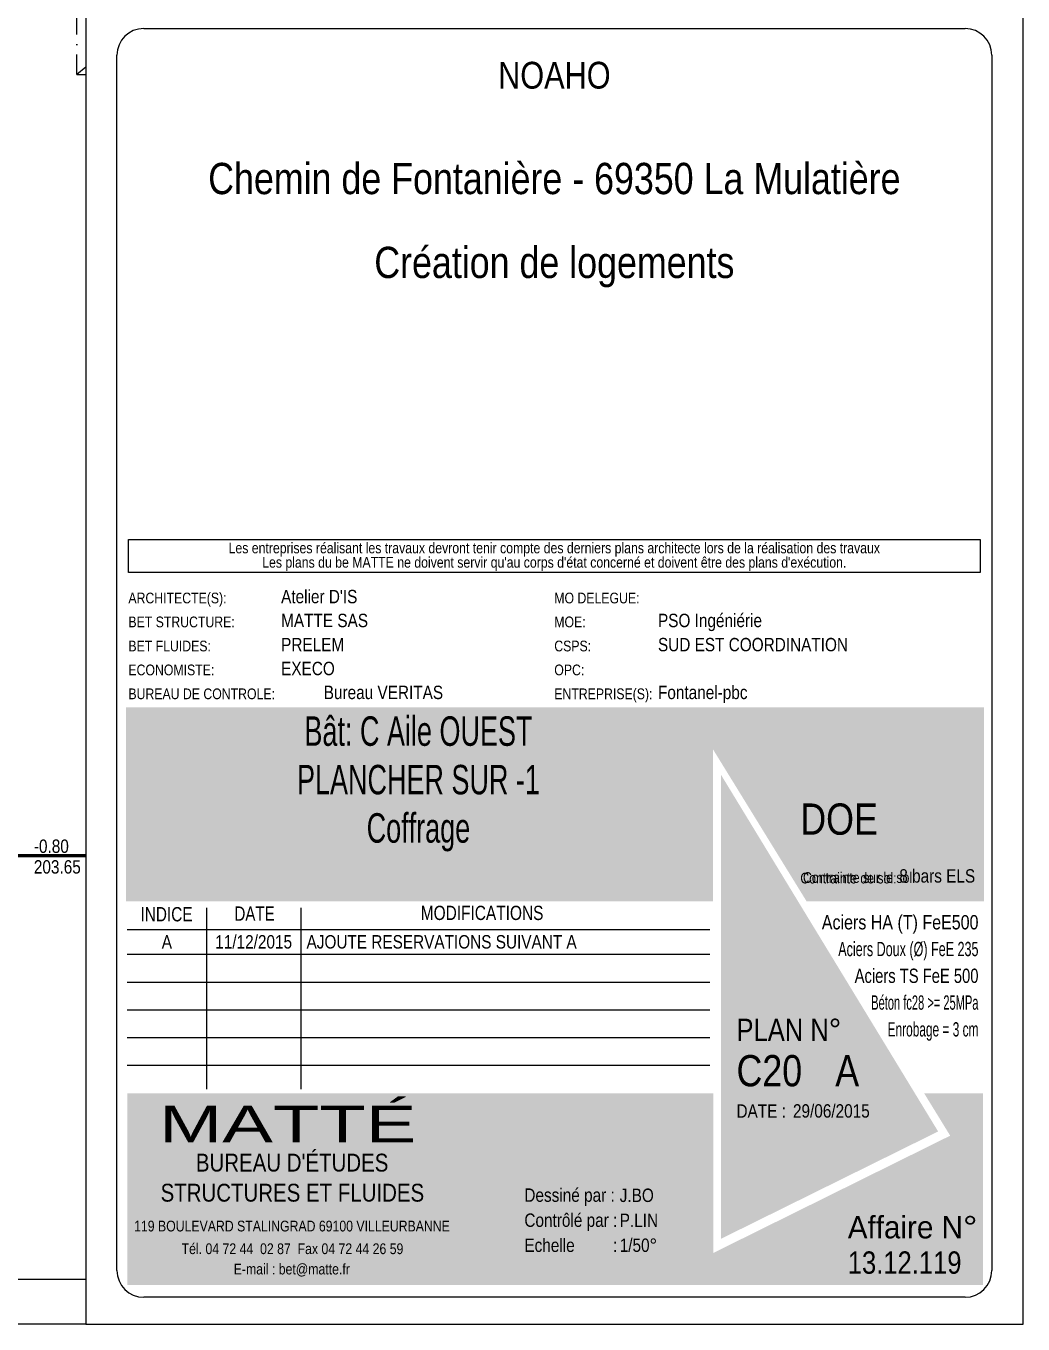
# Model space of a CAD drawing. Header units: centimetres. Extents: x 38820 to 82487, y -36363 to -12804.
# Drawn here: x 51772 to 52889, y -26723 to -25268 of the extents above; entities that cross this region are included whole.
import ezdxf
from ezdxf.enums import TextEntityAlignment as Align

# ---------------------------------------------------------------- set-up
doc = ezdxf.new("R2010")
doc.units = ezdxf.units.CM
doc.header["$LTSCALE"] = 0.5
doc.linetypes.add('TIRETPT2', pattern=[12.7, 6.35, -3.175, 0, -3.175])
for name, color, linetype in [('01-cartouche', 7, 'CONTINUOUS'), ('01-cartouche-cage A', 7, 'CONTINUOUS'), ('01_Cad_2', 5, 'CONTINUOUS'), ('01_linteaux', 2, 'CONTINUOUS'), ('01_texte', 230, 'CONTINUOUS')]:
    doc.layers.add(name, color=color, linetype=linetype)
doc.layers.add('01_murs_coup', color=5, linetype='CONTINUOUS', lineweight=60)
doc.styles.add('Arial Narrow', font='ARIALN.TTF')
doc.styles.add('cartouche', font='ARIALN.TTF', dxfattribs={"width": 0.01})
doc.styles.add('stylemattecart', font='ARIALN.TTF')

# ---------------------------------------------------------------- blocks, each defined once
blk = doc.blocks.new('cartstruc')
at = {"layer": '01-cartouche-cage A', "linetype": 'Continuous'}
h = blk.add_hatch(color=9, dxfattribs=at)
h.dxf.hatch_style = 2
h.paths.add_polyline_path([(-43.6, 691.3), (-1004.8, 691.3), (-1004.8, 473.8), (-347.3, 473.8), (-347.3, 644.1), (-242.5, 473.8), (-43.6, 473.8)])
h.paths.add_polyline_path([(-951, 670.1), (-407.9, 670.1), (-407.9, 498.5), (-951, 498.5)], flags=24)
h.paths.add_polyline_path([(-223.9, 590.8), (-105, 590.8), (-105, 608.8), (-223.9, 608.8)], flags=24)
h.paths.add_polyline_path([(-224.7, 609.7), (-105.7, 609.7), (-105.7, 627.7), (-224.7, 627.7)], flags=24)
h.paths.add_polyline_path([(-226.3, 624.9), (-64.8, 624.9), (-64.8, 652.4), (-226.3, 652.4)], flags=24)
h.paths.add_polyline_path([(-226.3, 646.9), (-85, 646.9), (-85, 674.3), (-226.3, 674.3)], flags=24)
h = blk.add_hatch(color=1, dxfattribs=at)
h.dxf.hatch_style = 2
h.paths.add_polyline_path([(-338.4, 615.7), (-338.4, 95.5), (-95.1, 215.8)])
h.paths.add_polyline_path([(-318.9, 264.4), (-190.8, 265.4), (-191.1, 303.5), (-319.2, 302.5)], flags=24)
h.paths.add_polyline_path([(-326.5, 202.5), (-70.2, 203.9), (-70.5, 265.1), (-326.9, 263.8)], flags=9)
h = blk.add_hatch(color=8, dxfattribs=at)
h.dxf.hatch_style = 2
h.paths.add_polyline_path([(-45, 258.5), (-110.7, 258.5), (-81.6, 211.1), (-347.1, 79.6), (-347.1, 258.5), (-1003.4, 258.5), (-1003.4, 43.7), (-45, 43.7)])
h.paths.add_polyline_path([(-202.1, 89.1), (-60, 89.1), (-60, 127.9), (-202.1, 127.9)], flags=24)
h.paths.add_polyline_path([(-999.3, 201), (-637.8, 201), (-637.8, 47), (-999.3, 47)], flags=24)
h.paths.add_polyline_path([(-978.3, 193.3), (-435, 193.3), (-435, 254.8), (-978.3, 254.8)], flags=24)
h.paths.add_polyline_path([(-559.9, 135.5), (-504.8, 135.5), (-504.8, 166.4), (-559.9, 166.4)], flags=24)
h.paths.add_polyline_path([(-203.2, 50.3), (-56.6, 50.3), (-56.6, 88.6), (-203.2, 88.6)], flags=24)
h.paths.add_polyline_path([(-457.1, 55), (-402.4, 55), (-402.4, 85.9), (-457.1, 85.9)], flags=24)
h.paths.add_polyline_path([(-458.8, 92.7), (-404.1, 92.7), (-404.1, 123.6), (-458.8, 123.6)], flags=24)
h.paths.add_polyline_path([(-557.8, 55.3), (-498.9, 55.3), (-498.9, 86.2), (-557.8, 86.2)], flags=24)
h.paths.add_polyline_path([(-550.6, 93.7), (-498.3, 93.7), (-498.3, 124.6), (-550.6, 124.6)], flags=24)
h.paths.add_polyline_path([(-459.9, 172.5), (-408.3, 172.5), (-408.3, 203.4), (-459.9, 203.4)], flags=24)
h.paths.add_polyline_path([(-547.6, 175), (-500.7, 175), (-500.7, 205.9), (-547.6, 205.9)], flags=24)
h.paths.add_polyline_path([(-562.3, 213.8), (-499.3, 213.8), (-499.3, 244.7), (-562.3, 244.7)], flags=8)
h.paths.add_polyline_path([(-458.6, 213), (-411.3, 213), (-411.3, 243.9), (-458.6, 243.9)], flags=24)
h.paths.add_polyline_path([(-457.7, 133.4), (-405.4, 133.4), (-405.4, 164.4), (-457.7, 164.4)], flags=24)
for p, q in [((-1050, 1485), (-1050, 0)), ((0, 0), (0, 1485)), ((-1050, 0), (0, 0))]:
    blk.add_line(p, q, dxfattribs=at)
at = {"layer": '01-cartouche-cage A', "color": 7, "linetype": 'Continuous'}
for p, q in [((-985, 1452), (-65, 1452)), ((-1015, 60), (-1015, 1422)), ((-35, 1422), (-35, 292.1)), ((-35, 292.1), (-35, 60)), ((-65, 30), (-985, 30))]:
    blk.add_line(p, q, dxfattribs=at)
at = {"layer": '01-cartouche-cage A', "color": 7}
for p, q in [((-1002.2, 879.3), (-48.1, 879.3)), ((-1002.2, 842.3), (-1002.2, 879.3)), ((-48.1, 879.3), (-48.1, 842.3)), ((-48.1, 842.3), (-1002.2, 842.3))]:
    blk.add_line(p, q, dxfattribs=at)
at = {"layer": '01-cartouche-cage A', "color": 8}
for p, q in [((-914.7, 466.6), (-914.7, 263.2)), ((-809.1, 466.6), (-809.1, 263.2)), ((-1003.6, 442.3), (-351, 442.3)), ((-1003.6, 414.4), (-351, 414.4)), ((-1003.6, 383.3), (-351, 383.3)), ((-1003.6, 352.2), (-351, 352.2)), ((-1003.6, 321.1), (-351, 321.1)), ((-1003.6, 290), (-351, 290))]:
    blk.add_line(p, q, dxfattribs=at)
at = {"layer": '01-cartouche-cage A', "color": 7, "linetype": 'Continuous'}
for centre, start, end in [((-985, 1422), 90, 180), ((-65, 1422), 0, 90), ((-985, 60), 180, 270), ((-65, 60), 270, 0)]:
    blk.add_arc(centre, 30, start, end, dxfattribs=at)
at = {"layer": '01-cartouche-cage A', "color": 7, "style": 'stylemattecart'}
for s, p in [('Les entreprises réalisant les travaux devront tenir compte des derniers plans architecte lors de la réalisation des travaux', (-525.1, 869.8)), ("Les plans du be MATTE ne doivent servir qu'au corps d'état concerné et doivent être des plans d'exécution.", (-525.1, 853.7))]:
    blk.add_text(s, height=12, dxfattribs=at).set_placement(p, align=Align.MIDDLE_CENTER)
at = {"layer": '01-cartouche-cage A', "color": 8, "style": 'cartouche'}
for s, p in [('ARCHITECTE(S):', (-1002.2, 807.7)), ('MO DELEGUE:', (-525.1, 807.7)), ('BET STRUCTURE:', (-1002.2, 780.9)), ('MOE:', (-525.1, 780.9)), ('BET FLUIDES:', (-1002.2, 753.9)), ('CSPS:', (-525.1, 753.9)), ('ECONOMISTE:', (-1002.2, 727.1)), ('OPC:', (-525.1, 727.1)), ('ENTREPRISE(S):', (-525.1, 700.3)), ('BUREAU DE CONTROLE:', (-1002.2, 700.3))]:
    blk.add_text(s, height=12, dxfattribs=at).set_placement(p)
at = {"layer": '01-cartouche-cage A', "color": 7, "style": 'stylemattecart'}
for s, height, p in [('Contrainte de sol:', 12, (-249.5, 493.8)), ('Contrainte sur le sol:', 12, (-246.5, 494.4)), ('Dessiné par :', 15, (-558.6, 137)), ('Contrôlé par :', 15, (-558.6, 108.9)), ('119 BOULEVARD STALINGRAD 69100 VILLEURBANNE', 12, (-995.8, 103.8)), ('Tél. 04 72 44  02 87  Fax 04 72 44 26 59', 12, (-942.6, 78.4)), ('Echelle         :', 15, (-558.6, 80.8)), ('E-mail : bet@matte.fr', 12, (-884.2, 55.6))]:
    blk.add_text(s, height=height, dxfattribs=at).set_placement(p)
for s, height, width, p, p2 in [('INDICE', 16, 0.941138, (-988.7, 451.3), (-930.3, 451.3)), ('DATE', 16, 0.922192, (-883.4, 452), (-838.3, 452)), ('MODIFICATIONS', 16, 0.943218, (-674.7, 452.8), (-537.3, 452.8)), ('Aciers HA (T) FeE500', 16, 0.978863, (-225.4, 442.3), (-49.9, 442.3)), ('Aciers Doux (Ø) FeE 235', 16, 0.76709, (-207, 412.3), (-49.9, 412.3)), ('Aciers TS FeE 500', 16, 0.901377, (-188.6, 382.3), (-49.9, 382.3)), ('Béton fc28 >= 25MPa', 16, 0.678142, (-170.1, 352.3), (-49.9, 352.3)), ('Enrobage = 3 cm', 16, 0.726904, (-151.7, 322.3), (-49.9, 322.3)), ('Affaire N°', 25, 1.15762, (-196.3, 96), (-51.1, 96))]:
    blk.add_text(s, height=height, dxfattribs=dict(at, width=width)).set_placement(p, p2, align=Align.FIT)
at = {"layer": '01-cartouche-cage A', "color": 255, "style": 'stylemattecart'}
for s, height, p in [('PLAN N°', 25, (-321, 317.2)), ('DATE :', 15, (-321, 231.2)), ("BUREAU D'ÉTUDES", 20, (-926.6, 170.9)), ('STRUCTURES ET FLUIDES', 20, (-966.1, 137.2))]:
    blk.add_text(s, height=height, dxfattribs=at).set_placement(p)
at = {"layer": '01-cartouche-cage A', "color": 255, "style": 'stylemattecart', "width": 1.812358}
blk.add_text('MATTÉ', height=41, dxfattribs=at).set_placement((-968, 203.6), (-679.6, 203.6), align=Align.FIT)
at = {"layer": '01-cartouche-cage A', "color": 7, "style": 'stylemattecart'}
for tag, height, p in [('NOMCLIENT', 30, (-525, 1399.6)), ('ADRESSE1CLIENT', 25, (-525, 1326.7)), ('ADRESSE2CLIENT', 25, (-525, 1283.9)), ('NOMAFFAIRE1', 45, (-525.1, 1189.8)), ('NOMAFFAIRE2', 45, (-525.1, 1110.4)), ('NOMAFFAIRE3', 45, (-525.1, 1031.7)), ('ADRESSE1AFFAIRE', 20, (-525.1, 943.3)), ('ADRESSE2AFFAIRE', 20, (-525.1, 909.2)), ('INDICE-A', 15, (-959.1, 428.4)), ('DATE-A', 15, (-861.9, 428.4)), ('INDICE-B', 15, (-959.1, 400.5)), ('DATE-B', 15, (-861.9, 400.5)), ('INDICE-C', 15, (-959.1, 369.4)), ('DATE-C', 15, (-861.9, 369.4)), ('INDICE-D', 15, (-959.1, 338.3)), ('DATE-D', 15, (-861.9, 338.3)), ('INDICE-E', 15, (-959.1, 307.2)), ('DATE-E', 15, (-861.9, 307.2)), ('INDICE-F', 15, (-959.1, 276.1)), ('DATE-F', 15, (-861.9, 276.1))]:
    blk.add_attdef(tag, text='', height=height, dxfattribs=at).set_placement(p, align=Align.MIDDLE_CENTER)
for tag, height, p in [('NOMARCHI', 15, (-831.1, 803.3)), ('MODEL', 15, (-408.9, 803.3)), ('BETSTRUCTURE', 15, (-831.1, 776.5)), ('MOE', 15, (-408.9, 776.5)), ('BETFLUIDES', 15, (-831.1, 749.5)), ('CSPS', 15, (-408.9, 749.5)), ('ECONOMISTE', 15, (-831.1, 722.7)), ('OPC', 15, (-408.9, 722.7)), ('BDC', 15, (-831.1, 695.9)), ('NOMENTREPRISE', 15, (-408.9, 695.9)), ('NUMBAT', 27, (-249.5, 614.7)), ('PHASE', 35, (-249.5, 537.9)), ('CONT-SOL', 12, (-138.6, 490.2)), ('NOMDESS', 15, (-451.8, 132.3)), ('NOMING', 15, (-451.8, 104.3)), ('ECH', 15, (-451.8, 76.3)), ('NUMAFF', 25, (-196.3, 48.9))]:
    blk.add_attdef(tag, text='', height=height, dxfattribs=at).set_placement(p, align=Align.BOTTOM_LEFT)
at = {"layer": '01-cartouche-cage A', "color": 7, "style": 'stylemattecart', "width": 0.8}
for tag, p in [('TITRTEPLAN1', (-677.3, 664.6)), ('TITRTEPLAN2', (-677.3, 610.2)), ('TITRTEPLAN3', (-677.3, 556)), ('TITRTEPLAN4', (-677.3, 501.4))]:
    blk.add_attdef(tag, text='', height=33, dxfattribs=at).set_placement(p, align=Align.MIDDLE_CENTER)
at = {"layer": '01-cartouche-cage A', "color": 7, "style": 'stylemattecart'}
for tag, p in [('MODIF-A', (-802.6, 428.4)), ('MODIF-B', (-802.6, 400.5)), ('MODIF-C', (-802.6, 369.4)), ('MODIF-D', (-802.6, 338.3)), ('MODIF-E', (-802.6, 307.2)), ('MODIF-F', (-802.6, 276.1))]:
    blk.add_attdef(tag, text='', height=15, dxfattribs=at).set_placement(p, align=Align.MIDDLE_LEFT)
at = {"layer": '01-cartouche-cage A', "color": 255, "style": 'stylemattecart'}
for tag, height, p in [('N°P', 35, (-321, 256)), ('IP', 35, (-210.3, 256)), ('DATEPLAN', 15, (-257.7, 226.8))]:
    blk.add_attdef(tag, text='', height=height, dxfattribs=at).set_placement(p, align=Align.BOTTOM_LEFT)

msp = doc.modelspace()

# ---------------------------------------------------------------- linework, layer by layer
at = {"layer": '01_Cad_2', "color": 2}
msp.add_line((51839.389, -26672.97), (45949.389, -26672.97), dxfattribs=at)
at = {"layer": '01_Cad_2'}
msp.add_line((51839.389, -26722.97), (45899.389, -26722.97), dxfattribs=at)
at = {"layer": '01_linteaux', "linetype": 'TIRETPT2', "ltscale": 7}
for q in [(51829.597, -25022.374), (51839.389, -25322.374)]:
    msp.add_line((51829.597, -25322.374), q, dxfattribs=at)
at = {"layer": '01_murs_coup'}
msp.add_line((51762.836, -26197.825), (51839.389, -26197.753), dxfattribs=at)
at = {"layer": '01_texte'}
msp.add_line((51839.389, -25314.271), (51829.597, -25322.374), dxfattribs=at)

# ---------------------------------------------------------------- block references
at = {"layer": '01_Cad_2'}
ref = msp.add_blockref('cartstruc', (52889.389, -26722.97), dxfattribs=at)
ref.add_attrib('NOMCLIENT', 'NOAHO', dxfattribs={"layer": '01-cartouche', "color": 7, "height": 30, "style": 'stylemattecart'}).set_placement((52364.379, -25323.354), align=Align.MIDDLE_CENTER)
ref.add_attrib('ADRESSE2CLIENT', 'Chemin de Fontanière - 69350 La Mulatière', dxfattribs={"layer": '01-cartouche-cage A', "color": 7, "height": 35, "style": 'stylemattecart'}).set_placement((52364.357, -25439.111), align=Align.MIDDLE_CENTER)
ref.add_attrib('NOMAFFAIRE1', 'Création de logements', dxfattribs={"layer": '01-cartouche-cage A', "color": 7, "height": 35, "style": 'stylemattecart'}).set_placement((52364.338, -25533.129), align=Align.MIDDLE_CENTER)
ref.add_attrib('NOMARCHI', "Atelier D'IS", dxfattribs={"layer": '01-cartouche-cage A', "color": 7, "height": 15, "style": 'stylemattecart'}).set_placement((52058.261, -25919.664), align=Align.BOTTOM_LEFT)
ref.add_attrib('BETSTRUCTURE', 'MATTE SAS', dxfattribs={"layer": '01-cartouche-cage A', "color": 7, "height": 15, "style": 'stylemattecart'}).set_placement((52058.261, -25946.436), align=Align.BOTTOM_LEFT)
ref.add_attrib('BETFLUIDES', 'PRELEM', dxfattribs={"layer": '01-cartouche-cage A', "color": 7, "height": 15, "style": 'stylemattecart'}).set_placement((52058.261, -25973.494), align=Align.BOTTOM_LEFT)
ref.add_attrib('ECONOMISTE', 'EXECO', dxfattribs={"layer": '01-cartouche-cage A', "color": 7, "height": 15, "style": 'stylemattecart'}).set_placement((52058.261, -26000.266), align=Align.BOTTOM_LEFT)
ref.add_attrib('BDC', '          Bureau VERITAS', dxfattribs={"layer": '01-cartouche-cage A', "color": 7, "height": 15, "style": 'stylemattecart'}).set_placement((52058.261, -26027.042), align=Align.BOTTOM_LEFT)
ref.add_attrib('MOE', 'PSO Ingéniérie', dxfattribs={"layer": '01-cartouche-cage A', "color": 7, "height": 15, "style": 'stylemattecart'}).set_placement((52480.454, -25946.436), align=Align.BOTTOM_LEFT)
ref.add_attrib('CSPS', 'SUD EST COORDINATION', dxfattribs={"layer": '01-cartouche-cage A', "color": 7, "height": 15, "style": 'stylemattecart'}).set_placement((52480.454, -25973.494), align=Align.BOTTOM_LEFT)
ref.add_attrib('NOMENTREPRISE', 'Fontanel-pbc', dxfattribs={"layer": '01-cartouche-cage A', "color": 7, "height": 15, "style": 'stylemattecart'}).set_placement((52480.454, -26027.042), align=Align.BOTTOM_LEFT)
ref.add_attrib('TITRTEPLAN1', 'Bât: C Aile OUEST', dxfattribs={"layer": '01-cartouche-cage A', "color": 7, "height": 33, "style": 'stylemattecart', "width": 0.8}).set_placement((52212.108, -26058.418), align=Align.MIDDLE_CENTER)
ref.add_attrib('TITRTEPLAN2', 'PLANCHER SUR -1', dxfattribs={"layer": '01-cartouche-cage A', "color": 7, "height": 33, "style": 'stylemattecart', "width": 0.8}).set_placement((52212.108, -26112.81), align=Align.MIDDLE_CENTER)
ref.add_attrib('TITRTEPLAN3', 'Coffrage', dxfattribs={"layer": '01-cartouche-cage A', "color": 7, "height": 33, "style": 'stylemattecart', "width": 0.8}).set_placement((52212.108, -26166.968), align=Align.MIDDLE_CENTER)
ref.add_attrib('PHASE', 'DOE', dxfattribs={"layer": '01-cartouche-cage A', "color": 7, "height": 35, "style": 'stylemattecart'}).set_placement((52639.855, -26185.034), align=Align.BOTTOM_LEFT)
ref.add_attrib('CONT-SOL', '8 bars ELS', dxfattribs={"layer": '01-cartouche-cage A', "color": 7, "height": 15, "style": 'stylemattecart'}).set_placement((52750.774, -26232.739), align=Align.BOTTOM_LEFT)
ref.add_attrib('INDICE-A', 'A', dxfattribs={"layer": '01-cartouche-cage A', "color": 7, "height": 15, "style": 'stylemattecart'}).set_placement((51930.267, -26294.604), align=Align.MIDDLE_CENTER)
ref.add_attrib('DATE-A', '11/12/2015', dxfattribs={"layer": '01-cartouche-cage A', "color": 7, "height": 15, "style": 'stylemattecart'}).set_placement((52027.515, -26294.604), align=Align.MIDDLE_CENTER)
ref.add_attrib('MODIF-A', 'AJOUTE RESERVATIONS SUIVANT A', dxfattribs={"layer": '01-cartouche-cage A', "color": 7, "height": 15, "style": 'stylemattecart'}).set_placement((52086.765, -26294.604), align=Align.MIDDLE_LEFT)
ref.add_attrib('N°P', 'C20', dxfattribs={"layer": '01-cartouche-cage A', "color": 255, "height": 35, "style": 'stylemattecart'}).set_placement((52568.429, -26467.015), align=Align.BOTTOM_LEFT)
ref.add_attrib('IP', 'A', dxfattribs={"layer": '01-cartouche-cage A', "color": 255, "height": 35, "style": 'stylemattecart'}).set_placement((52679.055, -26467.015), align=Align.BOTTOM_LEFT)
ref.add_attrib('DATEPLAN', '29/06/2015', dxfattribs={"layer": '01-cartouche-cage A', "color": 255, "height": 15, "style": 'stylemattecart'}).set_placement((52631.668, -26496.138), align=Align.BOTTOM_LEFT)
ref.add_attrib('NOMDESS', 'J.BO', dxfattribs={"layer": '01-cartouche-cage A', "color": 7, "height": 15, "style": 'stylemattecart'}).set_placement((52437.595, -26590.671), align=Align.BOTTOM_LEFT)
ref.add_attrib('NOMING', 'P.LIN', dxfattribs={"layer": '01-cartouche-cage A', "color": 7, "height": 15, "style": 'stylemattecart'}).set_placement((52437.595, -26618.71), align=Align.BOTTOM_LEFT)
ref.add_attrib('ECH', '1/50° ', dxfattribs={"layer": '01-cartouche-cage A', "color": 7, "height": 15, "style": 'stylemattecart'}).set_placement((52437.595, -26646.627), align=Align.BOTTOM_LEFT)
ref.add_attrib('NUMAFF', '13.12.119', dxfattribs={"layer": '01-cartouche-cage A', "color": 7, "height": 25, "style": 'stylemattecart'}).set_placement((52693.064, -26674.063), align=Align.BOTTOM_LEFT)

# ---------------------------------------------------------------- texts
at = {"layer": '01_texte', "style": 'Arial Narrow'}
for s, p in [('-0.80', (51781.283, -26194.945)), ('203.65', (51781.283, -26218.112))]:
    msp.add_text(s, height=15, dxfattribs=at).set_placement(p)

doc.saveas('drawing.dxf')
